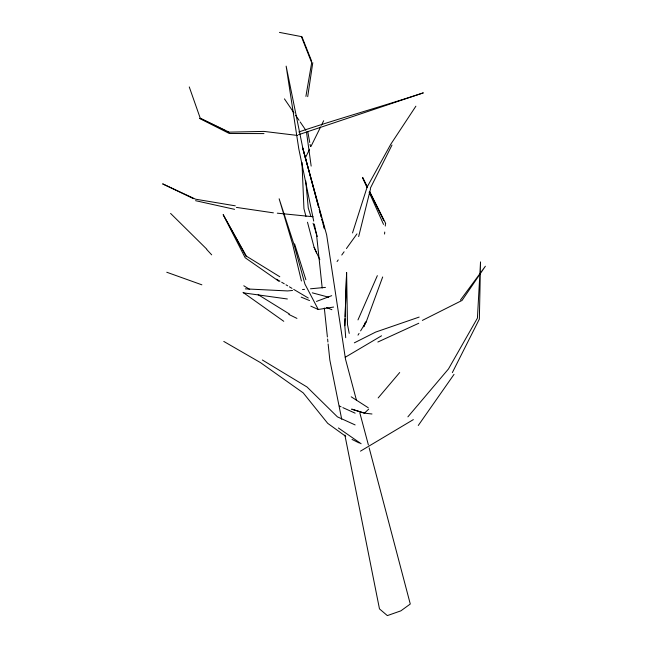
<?xml version="1.0" encoding="UTF-8"?>
<svg xmlns="http://www.w3.org/2000/svg" width="648" height="648" viewBox="0 0 648 648"><rect width="100%" height="100%" fill="white"/><g stroke="black" fill="none" stroke-linecap="round" stroke-linejoin="round"><path stroke-width="0.97" d="M345.708 337.705L344.825 325.709L345.06 318.678M345.125 316.67L346.607 272.468L347.474 324.47L349.231 333.396M346.607 272.468L344.825 325.709M384.556 234.041L384.734 232.041M385.26 226.031L385.439 224.03M307.703 96.665L312.79 62.662M305.905 96.406L311.68 62.694L301.393 36.604L279.474 32.4M358.66 236.569L370.494 188.973M352.528 232.932L367.165 186.972L390.76 144.285L415.886 106.191M365.359 322.137L363.706 326.819L366.347 321.521L382.676 276.963M357.98 319.901L377.339 275.651M305.216 158.104L309.606 149.21M310.927 146.537L320.598 126.968M321.473 125.186L323.668 120.739M370.316 188.293L391.991 145.039M452.345 372.6L479.358 319.1L480.533 261.889L477.422 318.119L448.473 368.963L407.892 416.85M357.996 335.129L359.041 333.428M360.604 330.877L366.347 321.521M418.268 425.477L454.029 374.382M337.073 261.541L338.248 259.913M341.755 255.037L344.096 251.78M346.437 248.524L356.975 233.888M460.445 300.089L485.368 266.231L462.024 300.453L422.342 320.412M378.157 397.953L399.695 372.519M368.704 409.107L364.476 413.149L351.767 409.171L364.476 413.149L371.976 413.999M360.482 451.146L413.351 419.612M345.246 357.267L381.559 335.794M354.343 342.833L375.71 332.06L419.167 317.075M377.841 342.023L418.778 323.255M316.483 301.433L331.719 295.666M298.501 134.744L423.338 92.858C382.028 106.491 340.095 118.13 298.833 131.957M310.813 306.139L318.257 309.485L333.607 307.055M292.548 290.474L287.558 290.936L245.349 288.862M302.527 289.535L304.519 289.348M310.505 288.789L325.474 287.388M263.979 133.585L229.327 133.504L199.754 118.511M277.304 213.176L313.049 216.748M297.562 135.456L263.955 131.406L229.117 132.152L200.24 118.187L189.257 86.929M243.486 292.864L287.372 298.987M236.366 207.392L273.383 212.844M235.313 205.837L195.672 199.211L162.632 183.862L193.46 198.669M195.558 200.686L234.576 209.336M312.287 292.823L328.682 297.213M166.763 272.241L201.868 284.82M301.174 297.132L309.558 300.567M326.317 307.427L331.898 309.712M339.333 406.029L341.091 406.823M342.849 407.616L355.153 413.173M355.128 424.926L337.414 416.85L307.055 387.018L262.335 359.988M199.9 118.252L225.293 130.677M227.108 131.56L228.922 132.451M288.83 314.418L296.93 318.395M352.034 439.441L359.235 442.989M223.787 341.431L260.496 362.629L303.224 392.882L327.71 423.338L345.732 436.339M276.534 279.199L279.968 281.232M281.686 282.253L284.261 283.775M285.979 284.796L287.688 285.817M289.405 286.829L291.981 288.36M293.698 289.381L308.278 298.031M351.208 396.803L368.218 407.738M279.806 276.753L246.353 256.122L223.204 214.747L245.171 257.75L278.924 281.289M243.786 285.76L249.699 289.421M258.155 294.654L289.429 314.021M338.402 427.988L361.122 443.75M243 292.37L283.767 321.303M301.766 36.361L311.68 61.252M170.586 213.411L206.777 249.172M206.898 249.666L211.677 254.85M284.44 98.869L293.99 112.882M295.674 115.352L299.044 120.293M300.162 121.946L305.775 130.183M223.204 214.747L246.297 256.754M318.257 309.485L304.941 284.108L294.103 244.79L279.142 198.782L292.604 244.11L301.417 280.989M367.052 187.547L362.524 177.414L367.521 187.361M369.797 191.873L385.706 223.511M362.524 177.414L367.367 187.28M369.571 191.759L383.673 220.45M307.492 222.224L314.094 247.325L319.82 259.662M369.109 192.148L383.519 224.37M314.094 247.325L316.605 252.971M310.975 216.594L308.27 208.049L305.759 180.889M313.081 223.236L317.293 236.528M294.573 243.867L305.872 279.734M318.711 207.441L302.754 148.028L318.711 207.392M321.327 217.153L319.237 209.385L321.327 217.121M322.639 221.989L321.854 219.065L324.47 228.809L323.158 223.933M356.416 400.091L345.497 359.154L326.657 234.9L303.021 149.162L286.141 66.12L298.777 148.773L313.713 221.114M359.802 412.768L368.38 444.933M369.158 447.857L410.281 604.025L400.861 610.853L387.35 615.6L379.477 608.885L344.882 435.067M305.969 216.432L303.936 208.705L301.984 162.397M314.329 224.087L316.58 234.989L322.194 287.987M341.715 419.256L329.832 359.996L328.131 343.991M307.8 131.722L309.736 142.463M310.092 144.415L310.441 146.367M306.48 132.006L311.161 166.099M324.316 307.994L327.394 336.992M327.605 338.993L327.92 341.998"/></g></svg>
